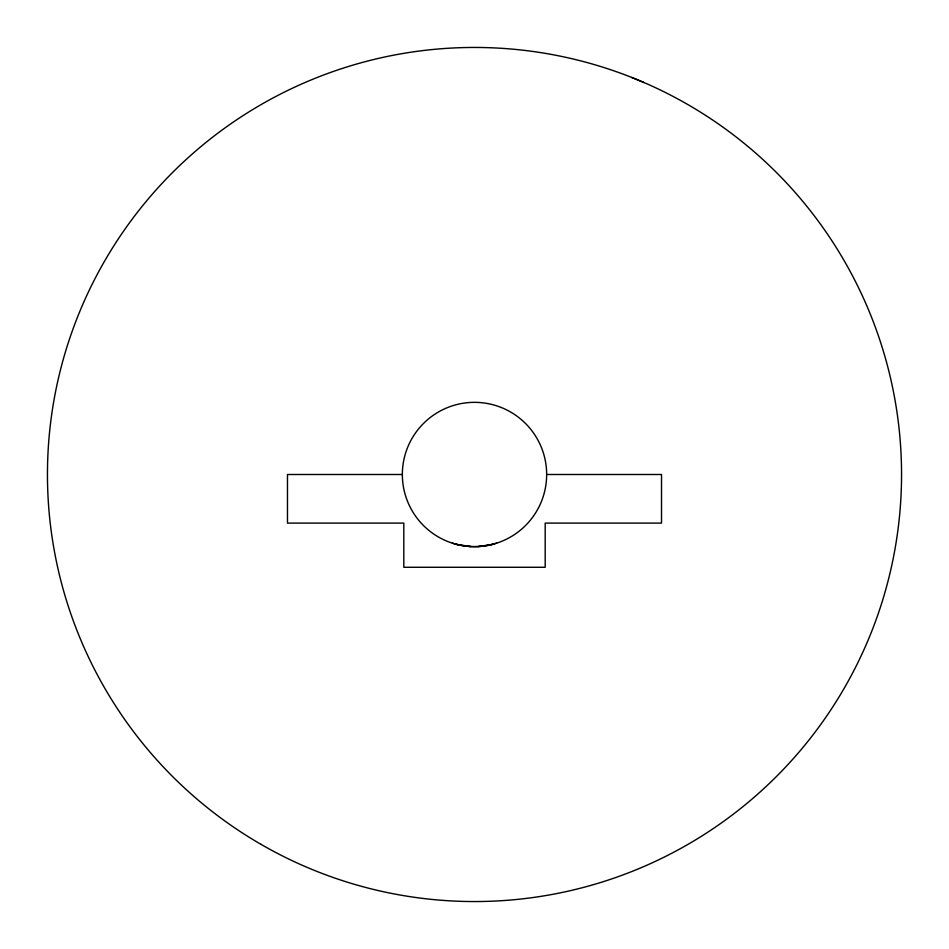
<?xml version="1.0" encoding="UTF-8"?>
<svg xmlns="http://www.w3.org/2000/svg" width="949" height="949" viewBox="0 0 949 949"><rect width="100%" height="100%" fill="white"/><g stroke="black" fill="none" stroke-linecap="round" stroke-linejoin="round"><path stroke-width="1.42" d="M452.412 543.101C466.623 547.787 482.377 547.787 496.588 543.101M492.59 544.358L478.154 546.565M402.34 474.5L287.476 474.5L287.476 523.101L403.811 523.101L403.811 567.277L545.189 567.277L545.189 523.101L661.524 523.101L661.524 474.5L546.66 474.5A72.16 72.16 0 0 1 438.426 536.992A72.16 72.16 0 0 1 438.426 412.008A72.16 72.16 0 0 1 546.66 474.5M470.846 546.565L456.41 544.358M631.702 77.438L644.098 82.575M260.975 844.337A427.05 427.05 0 0 0 901.55 474.5A427.05 427.05 0 0 0 260.975 104.663A427.05 427.05 0 0 0 260.975 844.337"/></g></svg>
